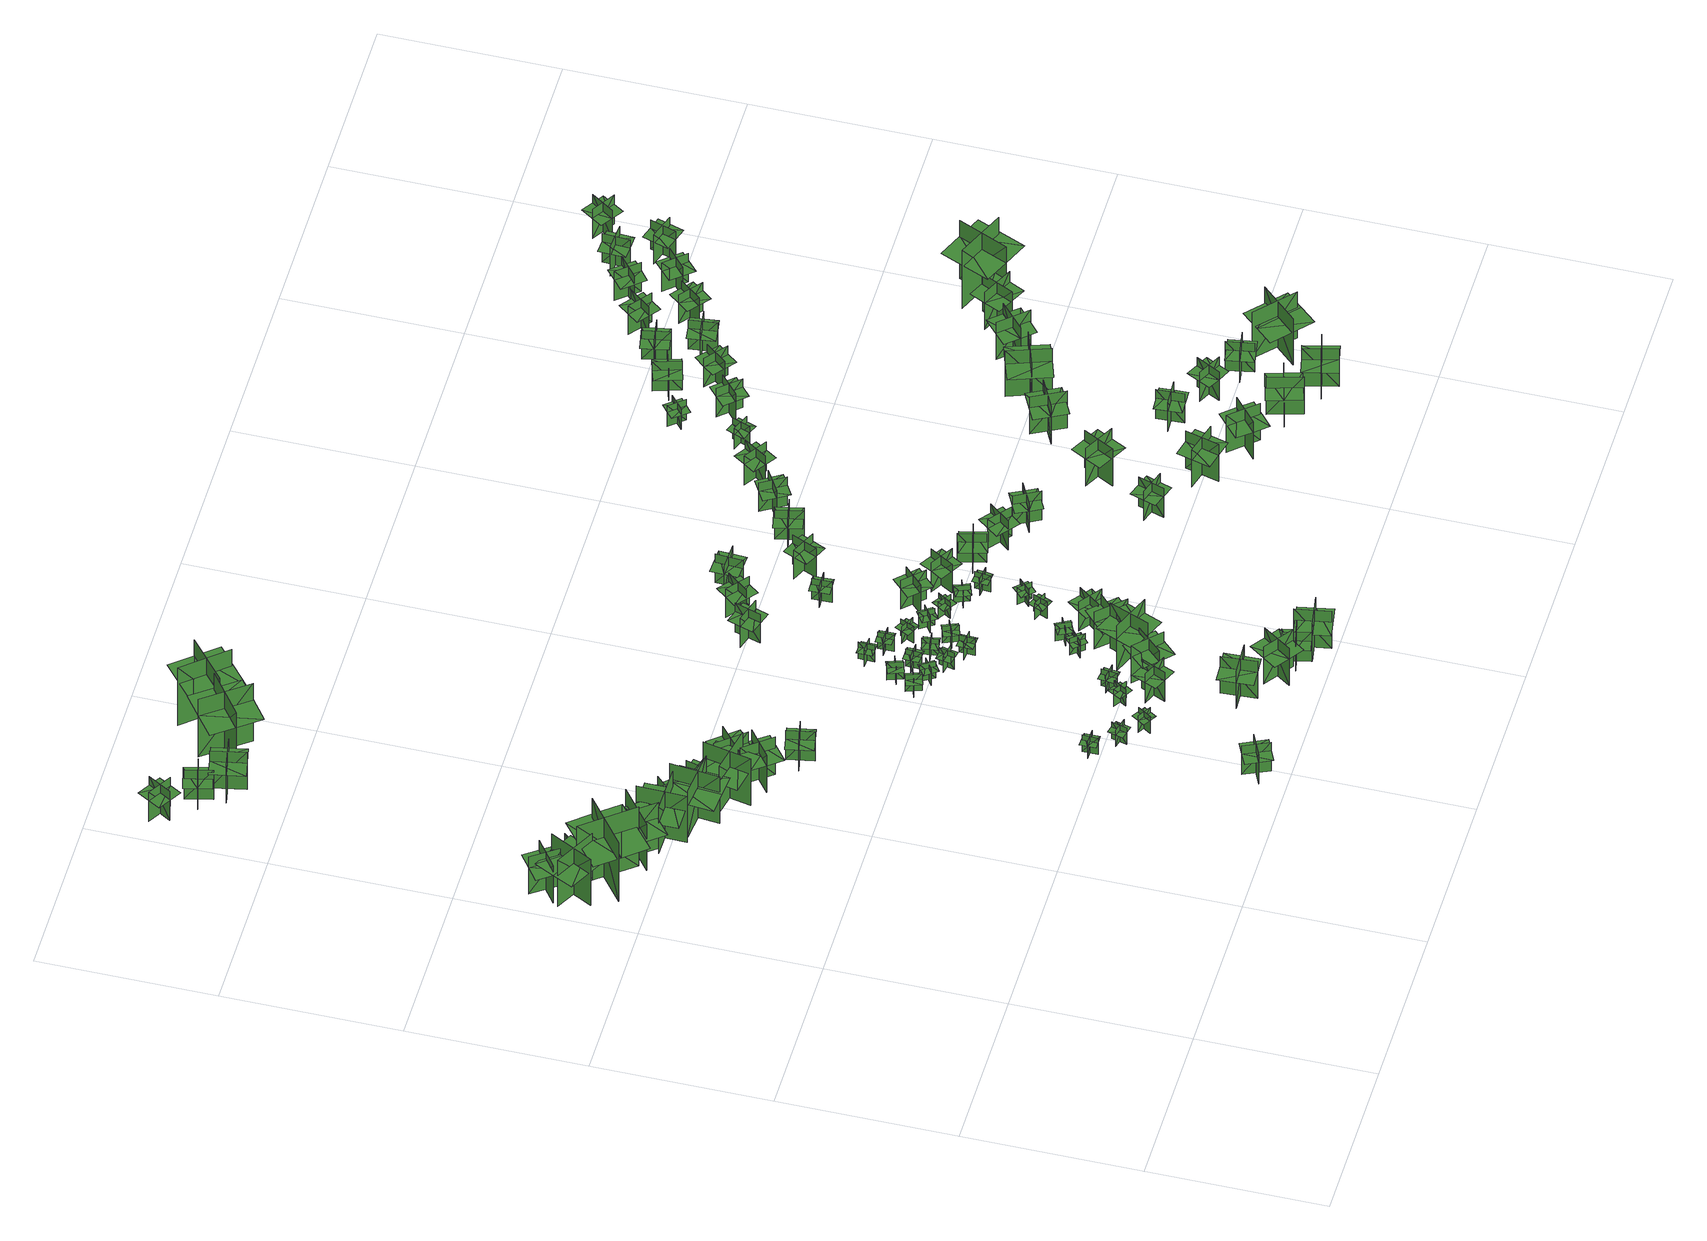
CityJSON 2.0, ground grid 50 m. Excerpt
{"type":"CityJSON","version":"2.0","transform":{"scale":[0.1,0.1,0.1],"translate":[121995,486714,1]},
"CityObjects":{
"tree1":{"type":"SolitaryVegetationObject","geometry":[{"type":"MultiSurface","lod":"1","boundaries":[[[0,1,2]],[[0,2,3]],[[4,5,6]],[[4,6,7]],[[8,9,10]],[[8,10,11]],[[8,11,12]],[[8,12,13]]]}]},
"tree2":{"type":"SolitaryVegetationObject","geometry":[{"type":"MultiSurface","lod":"1","boundaries":[[[14,15,16]],[[14,16,17]],[[18,19,20]],[[18,20,21]],[[22,23,24]],[[22,24,25]],[[22,25,26]],[[22,26,27]]]}]},
"tree3":{"type":"SolitaryVegetationObject","geometry":[{"type":"MultiSurface","lod":"1","boundaries":[[[28,29,30]],[[28,30,31]],[[32,33,34]],[[32,34,35]],[[36,37,38]],[[36,38,39]],[[36,39,40]],[[36,40,41]]]}]},
"tree4":{"type":"SolitaryVegetationObject","geometry":[{"type":"MultiSurface","lod":"1","boundaries":[[[42,43,44]],[[42,44,45]],[[46,47,48]],[[46,48,49]],[[50,51,52]],[[50,52,53]],[[50,53,54]],[[50,54,55]]]}]},
"tree5":{"type":"SolitaryVegetationObject","geometry":[{"type":"MultiSurface","lod":"1","boundaries":[[[56,57,58]],[[56,58,59]],[[60,61,62]],[[60,62,63]],[[64,65,66]],[[64,66,67]],[[64,67,68]],[[64,68,69]]]}]},
"tree6":{"type":"SolitaryVegetationObject","geometry":[{"type":"MultiSurface","lod":"1","boundaries":[[[70,71,72]],[[70,72,73]],[[74,75,76]],[[74,76,77]],[[78,79,80]],[[78,80,81]],[[78,81,82]],[[78,82,83]]]}]},
"tree7":{"type":"SolitaryVegetationObject","geometry":[{"type":"MultiSurface","lod":"1","boundaries":[[[84,85,86]],[[84,86,87]],[[88,89,90]],[[88,90,91]],[[92,93,94]],[[92,94,95]],[[92,95,96]],[[92,96,97]]]}]},
"tree8":{"type":"SolitaryVegetationObject","geometry":[{"type":"MultiSurface","lod":"1","boundaries":[[[98,99,100]],[[98,100,101]],[[102,103,104]],[[102,104,105]],[[106,107,108]],[[106,108,109]],[[106,109,110]],[[106,110,111]]]}]},
"tree9":{"type":"SolitaryVegetationObject","geometry":[{"type":"MultiSurface","lod":"1","boundaries":[[[112,113,114]],[[112,114,115]],[[116,117,118]],[[116,118,119]],[[120,121,122]],[[120,122,123]],[[120,123,124]],[[120,124,125]]]}]},
"tree10":{"type":"SolitaryVegetationObject","geometry":[{"type":"MultiSurface","lod":"1","boundaries":[[[126,127,128]],[[126,128,129]],[[130,131,132]],[[130,132,133]],[[134,135,136]],[[134,136,137]],[[134,137,138]],[[134,138,139]]]}]},
"tree11":{"type":"SolitaryVegetationObject","geometry":[{"type":"MultiSurface","lod":"1","boundaries":[[[140,141,142]],[[140,142,143]],[[144,145,146]],[[144,146,147]],[[148,149,150]],[[148,150,151]],[[148,151,152]],[[148,152,153]]]}]},
"tree12":{"type":"SolitaryVegetationObject","geometry":[{"type":"MultiSurface","lod":"1","boundaries":[[[154,155,156]],[[154,156,157]],[[158,159,160]],[[158,160,161]],[[162,163,164]],[[162,164,165]],[[162,165,166]],[[162,166,167]]]}]},
"tree13":{"type":"SolitaryVegetationObject","geometry":[{"type":"MultiSurface","lod":"1","boundaries":[[[168,169,170]],[[168,170,171]],[[172,173,174]],[[172,174,175]],[[176,177,178]],[[176,178,179]],[[176,179,180]],[[176,180,181]]]}]},
"tree14":{"type":"SolitaryVegetationObject","geometry":[{"type":"MultiSurface","lod":"1","boundaries":[[[182,183,184]],[[182,184,185]],[[186,187,188]],[[186,188,189]],[[190,191,192]],[[190,192,193]],[[190,193,194]],[[190,194,195]]]}]},
"tree15":{"type":"SolitaryVegetationObject","geometry":[{"type":"MultiSurface","lod":"1","boundaries":[[[196,197,198]],[[196,198,199]],[[200,201,202]],[[200,202,203]],[[204,205,206]],[[204,206,207]],[[204,207,208]],[[204,208,209]]]}]},
"tree16":{"type":"SolitaryVegetationObject","geometry":[{"type":"MultiSurface","lod":"1","boundaries":[[[210,211,212]],[[210,212,213]],[[214,215,216]],[[214,216,217]],[[218,219,220]],[[218,220,221]],[[218,221,222]],[[218,222,223]]]}]},
"tree17":{"type":"SolitaryVegetationObject","geometry":[{"type":"MultiSurface","lod":"1","boundaries":[[[224,225,226]],[[224,226,227]],[[228,229,230]],[[228,230,231]],[[232,233,234]],[[232,234,235]],[[232,235,236]],[[232,236,237]]]}]},
"tree18":{"type":"SolitaryVegetationObject","geometry":[{"type":"MultiSurface","lod":"1","boundaries":[[[238,239,240]],[[238,240,241]],[[242,243,244]],[[242,244,245]],[[246,247,248]],[[246,248,249]],[[246,249,250]],[[246,250,251]]]}]},
"tree19":{"type":"SolitaryVegetationObject","geometry":[{"type":"MultiSurface","lod":"1","boundaries":[[[252,253,254]],[[252,254,255]],[[256,257,258]],[[256,258,259]],[[260,261,262]],[[260,262,263]],[[260,263,264]],[[260,264,265]]]}]},
"tree20":{"type":"SolitaryVegetationObject","geometry":[{"type":"MultiSurface","lod":"1","boundaries":[[[266,267,268]],[[266,268,269]],[[270,271,272]],[[270,272,273]],[[274,275,276]],[[274,276,277]],[[274,277,278]],[[274,278,279]]]}]},
"tree21":{"type":"SolitaryVegetationObject","geometry":[{"type":"MultiSurface","lod":"1","boundaries":[[[280,281,282]],[[280,282,283]],[[284,285,286]],[[284,286,287]],[[288,289,290]],[[288,290,291]],[[288,291,292]],[[288,292,293]]]}]},
"tree22":{"type":"SolitaryVegetationObject","geometry":[{"type":"MultiSurface","lod":"1","boundaries":[[[294,295,296]],[[294,296,297]],[[298,299,300]],[[298,300,301]],[[302,303,304]],[[302,304,305]],[[302,305,306]],[[302,306,307]]]}]},
"tree23":{"type":"SolitaryVegetationObject","geometry":[{"type":"MultiSurface","lod":"1","boundaries":[[[308,309,310]],[[308,310,311]],[[312,313,314]],[[312,314,315]],[[316,317,318]],[[316,318,319]],[[316,319,320]],[[316,320,321]]]}]},
"tree24":{"type":"SolitaryVegetationObject","geometry":[{"type":"MultiSurface","lod":"1","boundaries":[[[322,323,324]],[[322,324,325]],[[326,327,328]],[[326,328,329]],[[330,331,332]],[[330,332,333]],[[330,333,334]],[[330,334,335]]]}]},
"tree25":{"type":"SolitaryVegetationObject","geometry":[{"type":"MultiSurface","lod":"1","boundaries":[[[336,337,338]],[[336,338,339]],[[340,341,342]],[[340,342,343]],[[344,345,346]],[[344,346,347]],[[344,347,348]],[[344,348,349]]]}]},
"tree26":{"type":"SolitaryVegetationObject","geometry":[{"type":"MultiSurface","lod":"1","boundaries":[[[350,351,352]],[[350,352,353]],[[354,355,356]],[[354,356,357]],[[358,359,360]],[[358,360,361]],[[358,361,362]],[[358,362,363]]]}]},
"tree27":{"type":"SolitaryVegetationObject","geometry":[{"type":"MultiSurface","lod":"1","boundaries":[[[364,365,366]],[[364,366,367]],[[368,369,370]],[[368,370,371]],[[372,373,374]],[[372,374,375]],[[372,375,376]],[[372,376,377]]]}]},
"tree28":{"type":"SolitaryVegetationObject","geometry":[{"type":"MultiSurface","lod":"1","boundaries":[[[378,379,380]],[[378,380,381]],[[382,383,384]],[[382,384,385]],[[386,387,388]],[[386,388,389]],[[386,389,390]],[[386,390,391]]]}]},
"tree29":{"type":"SolitaryVegetationObject","geometry":[{"type":"MultiSurface","lod":"1","boundaries":[[[392,393,394]],[[392,394,395]],[[396,397,398]],[[396,398,399]],[[400,401,402]],[[400,402,403]],[[400,403,404]],[[400,404,405]]]}]},
"tree30":{"type":"SolitaryVegetationObject","geometry":[{"type":"MultiSurface","lod":"1","boundaries":[[[406,407,408]],[[406,408,409]],[[410,411,412]],[[410,412,413]],[[414,415,416]],[[414,416,417]],[[414,417,418]],[[414,418,419]]]}]},
"tree31":{"type":"SolitaryVegetationObject","geometry":[{"type":"MultiSurface","lod":"1","boundaries":[[[420,421,422]],[[420,422,423]],[[424,425,426]],[[424,426,427]],[[428,429,430]],[[428,430,431]],[[428,431,432]],[[428,432,433]]]}]},
"tree32":{"type":"SolitaryVegetationObject","geometry":[{"type":"MultiSurface","lod":"1","boundaries":[[[434,435,436]],[[434,436,437]],[[438,439,440]],[[438,440,441]],[[442,443,444]],[[442,444,445]],[[442,445,446]],[[442,446,447]]]}]},
"tree33":{"type":"SolitaryVegetationObject","geometry":[{"type":"MultiSurface","lod":"1","boundaries":[[[448,449,450]],[[448,450,451]],[[452,453,454]],[[452,454,455]],[[456,457,458]],[[456,458,459]],[[456,459,460]],[[456,460,461]]]}]},
"tree34":{"type":"SolitaryVegetationObject","geometry":[{"type":"MultiSurface","lod":"1","boundaries":[[[462,463,464]],[[462,464,465]],[[466,467,468]],[[466,468,469]],[[470,471,472]],[[470,472,473]],[[470,473,474]],[[470,474,475]]]}]},
"tree35":{"type":"SolitaryVegetationObject","geometry":[{"type":"MultiSurface","lod":"1","boundaries":[[[476,477,478]],[[476,478,479]],[[480,481,482]],[[480,482,483]],[[484,485,486]],[[484,486,487]],[[484,487,488]],[[484,488,489]]]}]},
"tree36":{"type":"SolitaryVegetationObject","geometry":[{"type":"MultiSurface","lod":"1","boundaries":[[[490,491,492]],[[490,492,493]],[[494,495,496]],[[494,496,497]],[[498,499,500]],[[498,500,501]],[[498,501,502]],[[498,502,503]]]}]},
"tree37":{"type":"SolitaryVegetationObject","geometry":[{"type":"MultiSurface","lod":"1","boundaries":[[[504,505,506]],[[504,506,507]],[[508,509,510]],[[508,510,511]],[[512,513,514]],[[512,514,515]],[[512,515,516]],[[512,516,517]]]}]},
"tree38":{"type":"SolitaryVegetationObject","geometry":[{"type":"MultiSurface","lod":"1","boundaries":[[[518,519,520]],[[518,520,521]],[[522,523,524]],[[522,524,525]],[[526,527,528]],[[526,528,529]],[[526,529,530]],[[526,530,531]]]}]},
"tree39":{"type":"SolitaryVegetationObject","geometry":[{"type":"MultiSurface","lod":"1","boundaries":[[[532,533,534]],[[532,534,535]],[[536,537,538]],[[536,538,539]],[[540,541,542]],[[540,542,543]],[[540,543,544]],[[540,544,545]]]}]},
"tree40":{"type":"SolitaryVegetationObject","geometry":[{"type":"MultiSurface","lod":"1","boundaries":[[[546,547,548]],[[546,548,549]],[[550,551,552]],[[550,552,553]],[[554,555,556]],[[554,556,557]],[[554,557,558]],[[554,558,559]]]}]},
"tree41":{"type":"SolitaryVegetationObject","geometry":[{"type":"MultiSurface","lod":"1","boundaries":[[[560,561,562]],[[560,562,563]],[[564,565,566]],[[564,566,567]],[[568,569,570]],[[568,570,571]],[[568,571,572]],[[568,572,573]]]}]},
"tree42":{"type":"SolitaryVegetationObject","geometry":[{"type":"MultiSurface","lod":"1","boundaries":[[[574,575,576]],[[574,576,577]],[[578,579,580]],[[578,580,581]],[[582,583,584]],[[582,584,585]],[[582,585,586]],[[582,586,587]]]}]},
"tree43":{"type":"SolitaryVegetationObject","geometry":[{"type":"MultiSurface","lod":"1","boundaries":[[[588,589,590]],[[588,590,591]],[[592,593,594]],[[592,594,595]],[[596,597,598]],[[596,598,599]],[[596,599,600]],[[596,600,601]]]}]},
"tree44":{"type":"SolitaryVegetationObject","geometry":[{"type":"MultiSurface","lod":"1","boundaries":[[[602,603,604]],[[602,604,605]],[[606,607,608]],[[606,608,609]],[[610,611,612]],[[610,612,613]],[[610,613,614]],[[610,614,615]]]}]},
"tree45":{"type":"SolitaryVegetationObject","geometry":[{"type":"MultiSurface","lod":"1","boundaries":[[[616,617,618]],[[616,618,619]],[[620,621,622]],[[620,622,623]],[[624,625,626]],[[624,626,627]],[[624,627,628]],[[624,628,629]]]}]},
"tree46":{"type":"SolitaryVegetationObject","geometry":[{"type":"MultiSurface","lod":"1","boundaries":[[[630,631,632]],[[630,632,633]],[[634,635,636]],[[634,636,637]],[[638,639,640]],[[638,640,641]],[[638,641,642]],[[638,642,643]]]}]},
"tree47":{"type":"SolitaryVegetationObject","geometry":[{"type":"MultiSurface","lod":"1","boundaries":[[[644,645,646]],[[644,646,647]],[[648,649,650]],[[648,650,651]],[[652,653,654]],[[652,654,655]],[[652,655,656]],[[652,656,657]]]}]},
"tree48":{"type":"SolitaryVegetationObject","geometry":[{"type":"MultiSurface","lod":"1","boundaries":[[[658,659,660]],[[658,660,661]],[[662,663,664]],[[662,664,665]],[[666,667,668]],[[666,668,669]],[[666,669,670]],[[666,670,671]]]}]},
"tree49":{"type":"SolitaryVegetationObject","geometry":[{"type":"MultiSurface","lod":"1","boundaries":[[[672,673,674]],[[672,674,675]],[[676,677,678]],[[676,678,679]],[[680,681,682]],[[680,682,683]],[[680,683,684]],[[680,684,685]]]}]},
"tree50":{"type":"SolitaryVegetationObject","geometry":[{"type":"MultiSurface","lod":"1","boundaries":[[[686,687,688]],[[686,688,689]],[[690,691,692]],[[690,692,693]],[[694,695,696]],[[694,696,697]],[[694,697,698]],[[694,698,699]]]}]},
"tree51":{"type":"SolitaryVegetationObject","geometry":[{"type":"MultiSurface","lod":"1","boundaries":[[[700,701,702]],[[700,702,703]],[[704,705,706]],[[704,706,707]],[[708,709,710]],[[708,710,711]],[[708,711,712]],[[708,712,713]]]}]},
"tree52":{"type":"SolitaryVegetationObject","geometry":[{"type":"MultiSurface","lod":"1","boundaries":[[[714,715,716]],[[714,716,717]],[[718,719,720]],[[718,720,721]],[[722,723,724]],[[722,724,725]],[[722,725,726]],[[722,726,727]]]}]},
"tree53":{"type":"SolitaryVegetationObject","geometry":[{"type":"MultiSurface","lod":"1","boundaries":[[[728,729,730]],[[728,730,731]],[[732,733,734]],[[732,734,735]],[[736,737,738]],[[736,738,739]],[[736,739,740]],[[736,740,741]]]}]},
"tree54":{"type":"SolitaryVegetationObject","geometry":[{"type":"MultiSurface","lod":"1","boundaries":[[[742,743,744]],[[742,744,745]],[[746,747,748]],[[746,748,749]],[[750,751,752]],[[750,752,753]],[[750,753,754]],[[750,754,755]]]}]},
"tree55":{"type":"SolitaryVegetationObject","geometry":[{"type":"MultiSurface","lod":"1","boundaries":[[[756,757,758]],[[756,758,759]],[[760,761,762]],[[760,762,763]],[[764,765,766]],[[764,766,767]],[[764,767,768]],[[764,768,769]]]}]},
"tree56":{"type":"SolitaryVegetationObject","geometry":[{"type":"MultiSurface","lod":"1","boundaries":[[[770,771,772]],[[770,772,773]],[[774,775,776]],[[774,776,777]],[[778,779,780]],[[778,780,781]],[[778,781,782]],[[778,782,783]]]}]},
"tree57":{"type":"SolitaryVegetationObject","geometry":[{"type":"MultiSurface","lod":"1","boundaries":[[[784,785,786]],[[784,786,787]],[[788,789,790]],[[788,790,791]],[[792,793,794]],[[792,794,795]],[[792,795,796]],[[792,796,797]]]}]},
"tree58":{"type":"SolitaryVegetationObject","geometry":[{"type":"MultiSurface","lod":"1","boundaries":[[[798,799,800]],[[798,800,801]],[[802,803,804]],[[802,804,805]],[[806,807,808]],[[806,808,809]],[[806,809,810]],[[806,810,811]]]}]},
"tree59":{"type":"SolitaryVegetationObject","geometry":[{"type":"MultiSurface","lod":"1","boundaries":[[[812,813,814]],[[812,814,815]],[[816,817,818]],[[816,818,819]],[[820,821,822]],[[820,822,823]],[[820,823,824]],[[820,824,825]]]}]},
"tree60":{"type":"SolitaryVegetationObject","geometry":[{"type":"MultiSurface","lod":"1","boundaries":[[[826,827,828]],[[826,828,829]],[[830,831,832]],[[830,832,833]],[[834,835,836]],[[834,836,837]],[[834,837,838]],[[834,838,839]]]}]},
"tree61":{"type":"SolitaryVegetationObject","geometry":[{"type":"MultiSurface","lod":"1","boundaries":[[[840,841,842]],[[840,842,843]],[[844,845,846]],[[844,846,847]],[[848,849,850]],[[848,850,851]],[[848,851,852]],[[848,852,853]]]}]},
"tree62":{"type":"SolitaryVegetationObject","geometry":[{"type":"MultiSurface","lod":"1","boundaries":[[[854,855,856]],[[854,856,857]],[[858,859,860]],[[858,860,861]],[[862,863,864]],[[862,864,865]],[[862,865,866]],[[862,866,867]]]}]},
"tree63":{"type":"SolitaryVegetationObject","geometry":[{"type":"MultiSurface","lod":"1","boundaries":[[[868,869,870]],[[868,870,871]],[[872,873,874]],[[872,874,875]],[[876,877,878]],[[876,878,879]],[[876,879,880]],[[876,880,881]]]}]},
"tree64":{"type":"SolitaryVegetationObject","geometry":[{"type":"MultiSurface","lod":"1","boundaries":[[[882,883,884]],[[882,884,885]],[[886,887,888]],[[886,888,889]],[[890,891,892]],[[890,892,893]],[[890,893,894]],[[890,894,895]]]}]},
"tree65":{"type":"SolitaryVegetationObject","geometry":[{"type":"MultiSurface","lod":"1","boundaries":[[[896,897,898]],[[896,898,899]],[[900,901,902]],[[900,902,903]],[[904,905,906]],[[904,906,907]],[[904,907,908]],[[904,908,909]]]}]},
"tree66":{"type":"SolitaryVegetationObject","geometry":[{"type":"MultiSurface","lod":"1","boundaries":[[[910,911,912]],[[910,912,913]],[[914,915,916]],[[914,916,917]],[[918,919,920]],[[918,920,921]],[[918,921,922]],[[918,922,923]]]}]},
"tree67":{"type":"SolitaryVegetationObject","geometry":[{"type":"MultiSurface","lod":"1","boundaries":[[[924,925,926]],[[924,926,927]],[[928,929,930]],[[928,930,931]],[[932,933,934]],[[932,934,935]],[[932,935,936]],[[932,936,937]]]}]},
"tree68":{"type":"SolitaryVegetationObject","geometry":[{"type":"MultiSurface","lod":"1","boundaries":[[[938,939,940]],[[938,940,941]],[[942,943,944]],[[942,944,945]],[[946,947,948]],[[946,948,949]],[[946,949,950]],[[946,950,951]]]}]},
"tree69":{"type":"SolitaryVegetationObject","geometry":[{"type":"MultiSurface","lod":"1","boundaries":[[[952,953,954]],[[952,954,955]],[[956,957,958]],[[956,958,959]],[[960,961,962]],[[960,962,963]],[[960,963,964]],[[960,964,965]]]}]},
"tree70":{"type":"SolitaryVegetationObject","geometry":[{"type":"MultiSurface","lod":"1","boundaries":[[[966,967,968]],[[966,968,969]],[[970,971,972]],[[970,972,973]],[[974,975,976]],[[974,976,977]],[[974,977,978]],[[974,978,979]]]}]},
"tree71":{"type":"SolitaryVegetationObject","geometry":[{"type":"MultiSurface","lod":"1","boundaries":[[[980,981,982]],[[980,982,983]],[[984,985,986]],[[984,986,987]],[[988,989,990]],[[988,990,991]],[[988,991,992]],[[988,992,993]]]}]},
"tree72":{"type":"SolitaryVegetationObject","geometry":[{"type":"MultiSurface","lod":"1","boundaries":[[[994,995,996]],[[994,996,997]],[[998,999,1000]],[[998,1000,1001]],[[1002,1003,1004]],[[1002,1004,1005]],[[1002,1005,1006]],[[1002,1006,1007]]]}]},
"tree73":{"type":"SolitaryVegetationObject","geometry":[{"type":"MultiSurface","lod":"1","boundaries":[[[1008,1009,1010]],[[1008,1010,1011]],[[1012,1013,1014]],[[1012,1014,1015]],[[1016,1017,1018]],[[1016,1018,1019]],[[1016,1019,1020]],[[1016,1020,1021]]]}]},
"tree74":{"type":"SolitaryVegetationObject","geometry":[{"type":"MultiSurface","lod":"1","boundaries":[[[1022,1023,1024]],[[1022,1024,1025]],[[1026,1027,1028]],[[1026,1028,1029]],[[1030,1031,1032]],[[1030,1032,1033]],[[1030,1033,1034]],[[1030,1034,1035]]]}]},
"tree75":{"type":"SolitaryVegetationObject","geometry":[{"type":"MultiSurface","lod":"1","boundaries":[[[1036,1037,1038]],[[1036,1038,1039]],[[1040,1041,1042]],[[1040,1042,1043]],[[1044,1045,1046]],[[1044,1046,1047]],[[1044,1047,1048]],[[1044,1048,1049]]]}]},
"tree76":{"type":"SolitaryVegetationObject","geometry":[{"type":"MultiSurface","lod":"1","boundaries":[[[1050,1051,1052]],[[1050,1052,1053]],[[1054,1055,1056]],[[1054,1056,1057]],[[1058,1059,1060]],[[1058,1060,1061]],[[1058,1061,1062]],[[1058,1062,1063]]]}]},
"tree77":{"type":"SolitaryVegetationObject","geometry":[{"type":"MultiSurface","lod":"1","boundaries":[[[1064,1065,1066]],[[1064,1066,1067]],[[1068,1069,1070]],[[1068,1070,1071]],[[1072,1073,1074]],[[1072,1074,1075]],[[1072,1075,1076]],[[1072,1076,1077]]]}]},
"tree78":{"type":"SolitaryVegetationObject","geometry":[{"type":"MultiSurface","lod":"1","boundaries":[[[1078,1079,1080]],[[1078,1080,1081]],[[1082,1083,1084]],[[1082,1084,1085]],[[1086,1087,1088]],[[1086,1088,1089]],[[1086,1089,1090]],[[1086,1090,1091]]]}]},
"tree79":{"type":"SolitaryVegetationObject","geometry":[{"type":"MultiSurface","lod":"1","boundaries":[[[1092,1093,1094]],[[1092,1094,1095]],[[1096,1097,1098]],[[1096,1098,1099]],[[1100,1101,1102]],[[1100,1102,1103]],[[1100,1103,1104]],[[1100,1104,1105]]]}]},
"tree80":{"type":"SolitaryVegetationObject","geometry":[{"type":"MultiSurface","lod":"1","boundaries":[[[1106,1107,1108]],[[1106,1108,1109]],[[1110,1111,1112]],[[1110,1112,1113]],[[1114,1115,1116]],[[1114,1116,1117]],[[1114,1117,1118]],[[1114,1118,1119]]]}]},
"tree81":{"type":"SolitaryVegetationObject","geometry":[{"type":"MultiSurface","lod":"1","boundaries":[[[1120,1121,1122]],[[1120,1122,1123]],[[1124,1125,1126]],[[1124,1126,1127]],[[1128,1129,1130]],[[1128,1130,1131]],[[1128,1131,1132]],[[1128,1132,1133]]]}]},
"tree82":{"type":"SolitaryVegetationObject","geometry":[{"type":"MultiSurface","lod":"1","boundaries":[[[1134,1135,1136]],[[1134,1136,1137]],[[1138,1139,1140]],[[1138,1140,1141]],[[1142,1143,1144]],[[1142,1144,1145]],[[1142,1145,1146]],[[1142,1146,1147]]]}]},
"tree83":{"type":"SolitaryVegetationObject","geometry":[{"type":"MultiSurface","lod":"1","boundaries":[[[1148,1149,1150]],[[1148,1150,1151]],[[1152,1153,1154]],[[1152,1154,1155]],[[1156,1157,1158]],[[1156,1158,1159]],[[1156,1159,1160]],[[1156,1160,1161]]]}]},
"tree84":{"type":"SolitaryVegetationObject","geometry":[{"type":"MultiSurface","lod":"1","boundaries":[[[1162,1163,1164]],[[1162,1164,1165]],[[1166,1167,1168]],[[1166,1168,1169]],[[1170,1171,1172]],[[1170,1172,1173]],[[1170,1173,1174]],[[1170,1174,1175]]]}]},
"tree85":{"type":"SolitaryVegetationObject","geometry":[{"type":"MultiSurface","lod":"1","boundaries":[[[1176,1177,1178]],[[1176,1178,1179]],[[1180,1181,1182]],[[1180,1182,1183]],[[1184,1185,1186]],[[1184,1186,1187]],[[1184,1187,1188]],[[1184,1188,1189]]]}]},
"tree86":{"type":"SolitaryVegetationObject","geometry":[{"type":"MultiSurface","lod":"1","boundaries":[[[1190,1191,1192]],[[1190,1192,1193]],[[1194,1195,1196]],[[1194,1196,1197]],[[1198,1199,1200]],[[1198,1200,1201]],[[1198,1201,1202]],[[1198,1202,1203]]]}]},
"tree87":{"type":"SolitaryVegetationObject","geometry":[{"type":"MultiSurface","lod":"1","boundaries":[[[1204,1205,1206]],[[1204,1206,1207]],[[1208,1209,1210]],[[1208,1210,1211]],[[1212,1213,1214]],[[1212,1214,1215]],[[1212,1215,1216]],[[1212,1216,1217]]]}]},
"tree88":{"type":"SolitaryVegetationObject","geometry":[{"type":"MultiSurface","lod":"1","boundaries":[[[1218,1219,1220]],[[1218,1220,1221]],[[1222,1223,1224]],[[1222,1224,1225]],[[1226,1227,1228]],[[1226,1228,1229]],[[1226,1229,1230]],[[1226,1230,1231]]]}]},
"tree89":{"type":"SolitaryVegetationObject","geometry":[{"type":"MultiSurface","lod":"1","boundaries":[[[1232,1233,1234]],[[1232,1234,1235]],[[1236,1237,1238]],[[1236,1238,1239]],[[1240,1241,1242]],[[1240,1242,1243]],[[1240,1243,1244]],[[1240,1244,1245]]]}]},
"tree90":{"type":"SolitaryVegetationObject","geometry":[{"type":"MultiSurface","lod":"1","boundaries":[[[1246,1247,1248]],[[1246,1248,1249]],[[1250,1251,1252]],[[1250,1252,1253]],[[1254,1255,1256]],[[1254,1256,1257]],[[1254,1257,1258]],[[1254,1258,1259]]]}]},
"tree91":{"type":"SolitaryVegetationObject","geometry":[{"type":"MultiSurface","lod":"1","boundaries":[[[1260,1261,1262]],[[1260,1262,1263]],[[1264,1265,1266]],[[1264,1266,1267]],[[1268,1269,1270]],[[1268,1270,1271]],[[1268,1271,1272]],[[1268,1272,1273]]]}]},
"tree92":{"type":"SolitaryVegetationObject","geometry":[{"type":"MultiSurface","lod":"1","boundaries":[[[1274,1275,1276]],[[1274,1276,1277]],[[1278,1279,1280]],[[1278,1280,1281]],[[1282,1283,1284]],[[1282,1284,1285]],[[1282,1285,1286]],[[1282,1286,1287]]]}]},
"tree93":{"type":"SolitaryVegetationObject","geometry":[{"type":"MultiSurface","lod":"1","boundaries":[[[1288,1289,1290]],[[1288,1290,1291]],[[1292,1293,1294]],[[1292,1294,1295]],[[1296,1297,1298]],[[1296,1298,1299]],[[1296,1299,1300]],[[1296,1300,1301]]]}]},
"tree94":{"type":"SolitaryVegetationObject","geometry":[{"type":"MultiSurface","lod":"1","boundaries":[[[1302,1303,1304]],[[1302,1304,1305]],[[1306,1307,1308]],[[1306,1308,1309]],[[1310,1311,1312]],[[1310,1312,1313]],[[1310,1313,1314]],[[1310,1314,1315]]]}]},
"tree95":{"type":"SolitaryVegetationObject","geometry":[{"type":"MultiSurface","lod":"1","boundaries":[[[1316,1317,1318]],[[1316,1318,1319]],[[1320,1321,1322]],[[1320,1322,1323]],[[1324,1325,1326]],[[1324,1326,1327]],[[1324,1327,1328]],[[1324,1328,1329]]]}]}
},
"vertices":[
[160,1663,9],[38,1727,9],[38,1727,181],[160,1663,181],[128,1768,9],[63,1645,9],[63,1645,181],[128,1768,181],[157,1675,126],[186,1732,126],[62,1795,126],[34,1738,126],[5,1681,126],[128,1618,126],
[126,1801,11],[46,1742,11],[46,1742,149],[126,1801,149],[61,1812,11],[119,1731,11],[119,1731,149],[61,1812,149],[61,1812,110],[20,1782,110],[79,1702,110],[119,1731,110],[159,1760,110],[101,1841,110],
[98,1578,7],[236,1687,7],[236,1687,227],[98,1578,227],[237,1561,7],[128,1700,7],[128,1700,227],[237,1561,227],[114,1575,156],[166,1512,156],[302,1623,156],[251,1686,156],[199,1749,156],[63,1638,156],
[142,1741,11],[202,1693,11],[202,1693,119],[142,1741,119],[147,1690,11],[196,1750,11],[196,1750,119],[147,1690,119],[147,1690,88],[177,1665,88],[226,1726,88],[196,1750,88],[165,1774,88],[117,1714,88],
[335,1622,9],[225,1537,9],[225,1537,181],[335,1622,181],[226,1636,9],[310,1526,9],[310,1526,181],[226,1636,181],[322,1624,126],[282,1674,126],[174,1588,126],[214,1538,126],[254,1488,126],[362,1574,126],
[273,1627,12],[242,1698,12],[242,1698,120],[273,1627,120],[292,1675,12],[221,1644,12],[221,1644,120],[292,1675,120],[292,1675,89],[276,1711,89],[206,1679,89],[221,1644,89],[237,1608,89],[308,1640,89],
[430,1520,9],[292,1522,9],[292,1522,181],[430,1520,181],[353,1599,9],[351,1461,9],[351,1461,181],[353,1599,181],[421,1530,126],[421,1594,126],[283,1594,126],[283,1530,126],[283,1466,126],[422,1466,126],
[452,1534,11],[438,1396,11],[438,1396,184],[452,1534,184],[367,1464,11],[504,1450,11],[504,1450,184],[367,1464,184],[441,1526,128],[377,1531,128],[366,1393,128],[430,1388,128],[494,1383,128],[505,1521,128],
[458,1516,14],[403,1571,14],[403,1571,122],[458,1516,122],[458,1568,14],[403,1513,14],[403,1513,122],[458,1568,122],[458,1568,91],[431,1595,91],[376,1541,91],[403,1513,91],[430,1486,91],[486,1540,91],
[84,2787,7],[124,2854,7],[124,2854,115],[84,2787,115],[134,2799,7],[67,2839,7],[67,2839,115],[134,2799,115],[134,2799,85],[154,2833,85],[87,2873,85],[67,2839,85],[47,2806,85],[114,2766,85],
[611,1379,10],[476,1407,10],[476,1407,183],[611,1379,183],[551,1471,10],[523,1335,10],[523,1335,183],[551,1471,183],[605,1390,127],[617,1453,127],[481,1479,127],[469,1416,127],[457,1353,127],[593,1327,127],
[560,1467,14],[485,1487,14],[485,1487,121],[560,1467,121],[534,1512,14],[514,1437,14],[514,1437,121],[534,1512,121],[534,1512,91],[497,1522,91],[477,1447,91],[514,1437,91],[551,1427,91],[571,1502,91],
[168,2771,8],[187,2696,8],[187,2696,116],[168,2771,116],[141,2727,8],[216,2746,8],[216,2746,116],[141,2727,116],[141,2727,85],[150,2689,85],[226,2708,85],[216,2746,85],[207,2783,85],[132,2765,85],
[1011,106,8],[941,74,8],[941,74,115],[1011,106,115],[963,125,8],[995,54,8],[995,54,115],[963,125,115],[963,125,85],[928,108,85],[960,38,85],[995,54,85],[1031,70,85],[998,141,85],
[647,1301,12],[586,1380,12],[586,1380,151],[647,1301,151],[656,1367,12],[577,1306,12],[577,1306,151],[656,1367,151],[656,1367,112],[626,1406,112],[547,1345,112],[577,1306,112],[608,1266,112],[686,1327,112],
[279,2680,9],[181,2661,9],[181,2661,147],[279,2680,147],[224,2717,9],[243,2620,9],[243,2620,147],[224,2717,147],[224,2717,109],[175,2708,109],[194,2610,109],[243,2620,109],[292,2630,109],[273,2727,109],
[649,1444,13],[573,1379,13],[573,1379,151],[649,1444,151],[583,1450,13],[647,1374,13],[647,1374,151],[583,1450,151],[583,1450,113],[545,1417,113],[609,1341,113],[647,1374,113],[685,1406,113],[621,1482,113],
[748,1260,14],[672,1245,14],[672,1245,121],[748,1260,121],[705,1289,14],[720,1213,14],[720,1213,121],[705,1289,121],[705,1289,91],[667,1281,91],[682,1205,91],[720,1213,91],[758,1220,91],[743,1296,91],
[932,548,14],[931,504,14],[931,504,75],[932,548,75],[911,528,14],[955,527,14],[955,527,75],[911,528,75],[911,528,58],[911,505,58],[955,505,58],[955,527,58],[955,549,58],[911,550,58],
[973,468,12],[1016,457,12],[1016,457,73],[973,468,73],[988,443,12],[999,486,12],[999,486,73],[988,443,73],[988,443,56],[1009,437,56],[1020,480,56],[999,486,56],[977,491,56],[966,448,56],
[1068,432,11],[1044,394,11],[1044,394,73],[1068,432,73],[1039,425,11],[1076,402,11],[1076,402,73],[1039,425,73],[1039,425,56],[1027,407,56],[1065,383,56],[1076,402,56],[1088,421,56],[1050,444,56],
[424,2758,12],[300,2665,12],[300,2665,227],[424,2758,227],[322,2773,12],[415,2649,12],[415,2649,227],[322,2773,227],[322,2773,167],[260,2726,167],[353,2603,167],[415,2649,167],[477,2696,167],[384,2820,167],
[1121,480,14],[1144,518,14],[1144,518,76],[1121,480,76],[1150,487,14],[1112,510,14],[1112,510,76],[1150,487,76],[1150,487,58],[1161,506,58],[1123,529,58],[1112,510,58],[1101,490,58],[1139,468,58],
[1193,201,7],[1292,206,7],[1292,206,145],[1193,201,145],[1242,156,7],[1236,256,7],[1236,256,145],[1242,156,145],[1242,156,106],[1291,159,106],[1286,259,106],[1236,256,106],[1187,253,106],[1192,154,106],
[523,2737,9],[423,2856,9],[423,2856,224],[523,2737,224],[532,2840,9],[414,2740,9],[414,2740,224],[532,2840,224],[532,2840,164],[482,2899,164],[364,2799,164],[414,2740,164],[464,2681,164],[582,2781,164],
[1150,436,9],[1221,405,9],[1221,405,117],[1150,436,117],[1168,388,9],[1200,458,9],[1200,458,117],[1168,388,117],[1168,388,87],[1204,372,87],[1235,443,87],[1200,458,87],[1164,474,87],[1133,403,87],
[1042,1035,24],[1000,1021,24],[1000,1021,85],[1042,1035,85],[1015,1048,24],[1030,1006,24],[1030,1006,85],[1015,1048,85],[1015,1048,68],[994,1041,68],[1009,999,68],[1030,1006,68],[1051,1013,68],[1036,1055,68],
[1176,561,15],[1171,517,15],[1171,517,77],[1176,561,77],[1153,543,15],[1197,537,15],[1197,537,77],[1153,543,77],[1153,543,59],[1150,521,59],[1194,515,59],[1197,537,59],[1200,559,59],[1156,565,59],
[1086,984,22],[1062,1021,22],[1062,1021,83],[1086,984,83],[1092,1013,22],[1056,988,22],[1056,988,83],[1092,1013,83],[1092,1013,66],[1080,1031,66],[1043,1006,66],[1056,988,66],[1068,970,66],[1105,994,66],
[1034,1077,23],[1075,1092,23],[1075,1092,85],[1034,1077,85],[1060,1064,23],[1045,1106,23],[1045,1106,85],[1060,1064,85],[1060,1064,68],[1081,1072,68],[1066,1114,68],[1045,1106,68],[1024,1098,68],[1040,1057,68],
[1280,420,11],[1208,489,11],[1208,489,149],[1280,420,149],[1278,486,11],[1210,414,11],[1210,414,149],[1278,486,149],[1278,486,110],[1242,521,110],[1174,448,110],[1210,414,110],[1246,380,110],[1315,452,110],
[1301,155,4],[1382,97,4],[1382,97,142],[1301,155,142],[1312,90,4],[1369,171,4],[1369,171,142],[1312,90,142],[1312,90,104],[1352,61,104],[1410,142,104],[1369,171,104],[1329,200,104],[1271,118,104],
[1129,946,21],[1138,989,21],[1138,989,82],[1129,946,82],[1154,962,21],[1110,971,21],[1110,971,82],[1154,962,82],[1154,962,65],[1158,984,65],[1114,992,65],[1110,971,65],[1106,949,65],[1150,941,65],
[1109,1072,21],[1107,1028,21],[1107,1028,83],[1109,1072,83],[1087,1052,21],[1132,1050,21],[1132,1050,83],[1087,1052,83],[1087,1052,66],[1087,1030,66],[1131,1028,66],[1132,1050,66],[1132,1073,66],[1088,1074,66],
[1395,130,4],[1412,55,4],[1412,55,112],[1395,130,112],[1367,87,4],[1442,104,4],[1442,104,112],[1367,87,112],[1367,87,81],[1376,49,81],[1451,66,81],[1442,104,81],[1434,142,81],[1358,125,81],
[1242,537,10],[1354,491,10],[1354,491,179],[1242,537,179],[1273,462,10],[1319,575,10],[1319,575,179],[1273,462,179],[1273,462,132],[1329,439,132],[1375,552,132],[1319,575,132],[1263,598,132],[1216,486,132],
[1102,1154,21],[1103,1198,21],[1103,1198,82],[1102,1154,82],[1123,1174,21],[1079,1175,21],[1079,1175,82],[1123,1174,82],[1123,1174,65],[1124,1196,65],[1080,1197,65],[1079,1175,65],[1079,1153,65],[1123,1152,65],
[1256,668,21],[1285,634,21],[1285,634,83],[1256,668,83],[1254,638,21],[1287,667,21],[1287,667,83],[1254,638,83],[1254,638,66],[1268,622,66],[1302,650,66],[1287,667,66],[1273,684,66],[1239,655,66],
[1167,998,21],[1161,1042,21],[1161,1042,82],[1167,998,82],[1185,1021,21],[1141,1015,21],[1141,1015,82],[1185,1021,82],[1185,1021,65],[1182,1043,65],[1138,1037,65],[1141,1015,65],[1144,993,65],[1188,999,65],
[1213,928,21],[1169,931,21],[1169,931,83],[1213,928,83],[1194,950,21],[1191,906,21],[1191,906,83],[1194,950,83],[1194,950,65],[1171,952,65],[1169,907,65],[1191,906,65],[1213,905,65],[1216,949,65],
[1473,17,3],[1455,115,3],[1455,115,141],[1473,17,141],[1511,71,3],[1413,54,3],[1413,54,141],[1511,71,141],[1511,71,102],[1502,120,102],[1404,103,102],[1413,54,102],[1422,5,102],[1520,22,102],
[1152,1159,20],[1152,1114,20],[1152,1114,82],[1152,1159,82],[1131,1138,20],[1175,1138,20],[1175,1138,82],[1131,1138,82],[1131,1138,65],[1131,1116,65],[1175,1116,65],[1175,1138,65],[1175,1160,65],[1131,1160,65],
[1369,612,11],[1297,543,11],[1297,543,150],[1369,612,150],[1303,614,11],[1371,542,11],[1371,542,150],[1303,614,150],[1303,614,111],[1267,580,111],[1335,508,111],[1371,542,111],[1407,576,111],[1339,648,111],
[1317,678,20],[1297,718,20],[1297,718,82],[1317,678,82],[1327,707,20],[1287,686,20],[1287,686,82],[1327,707,82],[1327,707,65],[1316,726,65],[1277,706,65],[1287,686,65],[1297,667,65],[1337,687,65],
[1241,989,21],[1200,972,21],[1200,972,83],[1241,989,83],[1214,1001,21],[1230,959,21],[1230,959,83],[1214,1001,83],[1214,1001,66],[1193,992,66],[1209,951,66],[1230,959,66],[1251,968,66],[1234,1009,66],
[1214,1113,20],[1195,1073,20],[1195,1073,82],[1214,1113,82],[1186,1103,20],[1226,1084,20],[1226,1084,82],[1186,1103,82],[1186,1103,65],[1176,1083,65],[1216,1064,65],[1226,1084,65],[1235,1104,65],[1196,1123,65],
[1097,1461,15],[1120,1535,15],[1120,1535,123],[1097,1461,123],[1143,1485,15],[1069,1508,15],[1069,1508,123],[1143,1485,123],[1143,1485,93],[1154,1522,93],[1081,1545,93],[1069,1508,93],[1057,1471,93],[1131,1448,93],
[1272,1036,22],[1247,1073,22],[1247,1073,83],[1272,1036,83],[1278,1065,22],[1241,1040,22],[1241,1040,83],[1278,1065,83],[1278,1065,66],[1266,1083,66],[1229,1059,66],[1241,1040,66],[1254,1022,66],[1290,1047,66],
[1355,670,13],[1416,623,13],[1416,623,121],[1355,670,121],[1361,618,13],[1408,680,13],[1408,680,121],[1361,618,121],[1361,618,91],[1392,595,91],[1439,657,91],[1408,680,91],[1377,704,91],[1330,642,91],
[1399,773,21],[1358,789,21],[1358,789,82],[1399,773,82],[1388,800,21],[1371,759,21],[1371,759,82],[1388,800,82],[1388,800,65],[1368,808,65],[1351,767,65],[1371,759,65],[1392,751,65],[1409,792,65],
[1303,1003,23],[1328,1040,23],[1328,1040,84],[1303,1003,84],[1332,1009,23],[1295,1033,23],[1295,1033,84],[1332,1009,84],[1332,1009,67],[1344,1027,67],[1307,1052,67],[1295,1033,67],[1283,1015,67],[1320,990,67],
[1172,1519,16],[1220,1579,16],[1220,1579,124],[1172,1519,124],[1223,1524,16],[1163,1572,16],[1163,1572,124],[1223,1524,124],[1223,1524,94],[1247,1554,94],[1187,1603,94],[1163,1572,94],[1139,1542,94],[1199,1494,94],
[1401,817,21],[1433,848,21],[1433,848,83],[1401,817,83],[1431,817,21],[1400,848,21],[1400,848,83],[1431,817,83],[1431,817,65],[1447,832,65],[1416,864,65],[1400,848,65],[1384,833,65],[1415,801,65],
[1380,969,21],[1364,1010,21],[1364,1010,82],[1380,969,82],[1392,995,21],[1351,980,21],[1351,980,82],[1392,995,82],[1392,995,65],[1384,1016,65],[1343,1000,65],[1351,980,65],[1359,959,65],[1400,975,65],
[1359,1137,18],[1304,1083,18],[1304,1083,126],[1359,1137,126],[1308,1138,18],[1362,1083,18],[1362,1083,126],[1308,1138,126],[1308,1138,96],[1280,1111,96],[1335,1056,96],[1362,1083,96],[1390,1110,96],[1335,1165,96],
[1287,1373,15],[1289,1318,15],[1289,1318,92],[1287,1373,92],[1262,1346,15],[1317,1348,15],[1317,1348,92],[1262,1346,92],[1262,1346,71],[1263,1318,71],[1318,1320,71],[1317,1348,71],[1316,1376,71],[1261,1374,71],
[1431,970,20],[1427,926,20],[1427,926,81],[1431,970,81],[1408,951,20],[1452,947,20],[1452,947,81],[1408,951,81],[1408,951,64],[1406,929,64],[1450,925,64],[1452,947,64],[1454,969,64],[1410,973,64],
[1439,1090,19],[1399,1023,19],[1399,1023,126],[1439,1090,126],[1389,1077,19],[1455,1038,19],[1455,1038,126],[1389,1077,126],[1389,1077,96],[1369,1044,96],[1436,1005,96],[1455,1038,96],[1475,1071,96],[1408,1111,96],
[1280,1632,16],[1276,1555,16],[1276,1555,123],[1280,1632,123],[1241,1597,16],[1319,1594,16],[1319,1594,123],[1241,1597,123],[1241,1597,93],[1240,1559,93],[1317,1555,93],[1319,1594,93],[1320,1633,93],[1243,1636,93],
[1417,1404,15],[1346,1437,15],[1346,1437,122],[1417,1404,122],[1399,1453,15],[1367,1382,15],[1367,1382,122],[1399,1453,122],[1399,1453,92],[1364,1469,92],[1332,1399,92],[1367,1382,92],[1402,1366,92],[1434,1437,92],
[1531,964,18],[1512,1039,18],[1512,1039,125],[1531,964,125],[1557,1008,18],[1482,989,18],[1482,989,125],[1557,1008,125],[1557,1008,95],[1548,1045,95],[1473,1026,95],[1482,989,95],[1492,951,95],[1567,970,95],
[1591,922,16],[1639,982,16],[1639,982,124],[1591,922,124],[1642,927,16],[1582,975,16],[1582,975,124],[1642,927,124],[1642,927,93],[1666,957,93],[1606,1006,93],[1582,975,93],[1558,945,93],[1618,897,93],
[1477,1523,13],[1493,1447,13],[1493,1447,121],[1477,1523,121],[1448,1480,13],[1524,1496,13],[1524,1496,121],[1448,1480,121],[1448,1480,91],[1456,1442,91],[1532,1458,91],[1524,1496,91],[1516,1534,91],[1440,1518,91],
[1681,934,18],[1717,865,18],[1717,865,126],[1681,934,126],[1665,886,18],[1734,921,18],[1734,921,126],[1665,886,126],[1665,886,96],[1683,851,96],[1752,886,96],[1734,921,96],[1717,955,96],[1648,920,96],
[1786,608,16],[1860,583,16],[1860,583,124],[1786,608,124],[1809,561,16],[1834,635,16],[1834,635,124],[1809,561,124],[1809,561,94],[1846,549,94],[1870,623,94],[1834,635,94],[1797,647,94],[1772,574,94],
[1610,1576,15],[1544,1535,15],[1544,1535,122],[1610,1576,122],[1560,1588,15],[1601,1522,15],[1601,1522,122],[1560,1588,122],[1560,1588,92],[1527,1568,92],[1568,1502,92],[1601,1522,92],[1634,1542,92],[1593,1608,92],
[2032,493,16],[1936,519,16],[1936,519,154],[2032,493,154],[1999,551,16],[1973,455,16],[1973,455,154],[1999,551,154],[1999,551,115],[1951,563,115],[1925,467,115],[1973,455,115],[2022,442,115],[2047,538,115],
[1935,807,14],[1888,719,14],[1888,719,153],[1935,807,153],[1871,788,14],[1959,741,14],[1959,741,153],[1871,788,153],[1871,788,114],[1848,744,114],[1936,697,114],[1959,741,114],[1983,785,114],[1895,832,114],
[1661,1598,12],[1704,1663,12],[1704,1663,120],[1661,1598,120],[1712,1608,12],[1647,1651,12],[1647,1651,120],[1712,1608,120],[1712,1608,90],[1733,1641,90],[1669,1683,90],[1647,1651,90],[1626,1619,90],[1691,1576,90],
[2148,389,15],[2082,464,15],[2082,464,153],[2148,389,153],[2153,455,15],[2077,390,15],[2077,390,153],[2153,455,153],[2153,455,114],[2120,493,114],[2045,428,114],[2077,390,114],[2110,352,114],[2185,417,114],
[1816,1689,14],[1765,1709,14],[1765,1709,91],[1816,1689,91],[1801,1722,14],[1782,1671,14],[1782,1671,91],[1801,1722,91],[1801,1722,69],[1776,1732,69],[1756,1681,69],[1782,1671,69],[1807,1661,69],[1827,1713,69],
[2015,977,15],[2061,888,15],[2061,888,154],[2015,977,154],[1995,913,15],[2083,959,15],[2083,959,154],[1995,913,154],[1995,913,115],[2018,869,115],[2106,915,115],[2083,959,115],[2061,1003,115],[1972,958,115],
[2159,597,14],[2155,674,14],[2155,674,122],[2159,597,122],[2194,635,14],[2117,631,14],[2117,631,122],[2194,635,122],[2194,635,92],[2192,674,92],[2114,669,92],[2117,631,92],[2119,592,92],[2196,596,92],
[2242,399,15],[2270,303,15],[2270,303,153],[2242,399,153],[2210,341,15],[2306,368,15],[2306,368,153],[2210,341,153],[2210,341,115],[2224,293,115],[2319,320,115],[2306,368,115],[2292,416,115],[2196,389,115],
[1800,1861,13],[1842,1896,13],[1842,1896,90],[1800,1861,90],[1837,1857,13],[1801,1899,13],[1801,1899,90],[1837,1857,90],[1837,1857,68],[1858,1875,68],[1822,1917,68],[1801,1899,68],[1780,1882,68],[1815,1839,68],
[1919,1781,13],[1861,1730,13],[1861,1730,120],[1919,1781,120],[1867,1784,13],[1919,1727,13],[1919,1727,120],[1867,1784,120],[1867,1784,90],[1838,1759,90],[1890,1701,90],[1919,1727,90],[1948,1752,90],[1896,1810,90],
[2240,578,19],[2309,543,19],[2309,543,127],[2240,578,127],[2256,529,19],[2291,598,19],[2291,598,127],[2256,529,127],[2256,529,97],[2291,512,97],[2326,581,97],[2291,598,97],[2256,616,97],[2222,547,97],
[2102,995,13],[2217,1035,13],[2217,1035,182],[2102,995,182],[2175,959,13],[2134,1074,13],[2134,1074,182],[2175,959,182],[2175,959,135],[2232,979,135],[2192,1094,135],[2134,1074,135],[2077,1054,135],[2117,939,135],
[2337,275,12],[2434,299,12],[2434,299,151],[2337,275,151],[2394,241,12],[2370,337,12],[2370,337,151],[2394,241,151],[2394,241,112],[2442,252,112],[2418,349,112],[2370,337,112],[2322,326,112],[2345,229,112],
[1894,1920,13],[1968,1943,13],[1968,1943,121],[1894,1920,121],[1940,1896,13],[1917,1970,13],[1917,1970,121],[1940,1896,121],[1940,1896,90],[1977,1907,90],[1954,1981,90],[1917,1970,90],[1880,1958,90],[1903,1884,90],
[2385,467,14],[2372,543,14],[2372,543,122],[2385,467,122],[2415,509,14],[2339,496,14],[2339,496,122],[2415,509,122],[2415,509,92],[2408,547,92],[2332,534,92],[2339,496,92],[2345,457,92],[2422,471,92],
[2018,1849,11],[1969,1789,11],[1969,1789,118],[2018,1849,118],[1967,1844,11],[2026,1795,11],[2026,1795,118],[1967,1844,118],[1967,1844,88],[1942,1814,88],[2002,1765,88],[2026,1795,88],[2051,1824,88],[1992,1874,88],
[2434,487,12],[2535,393,12],[2535,393,184],[2434,487,184],[2438,377,12],[2532,479,12],[2532,479,184],[2438,377,184],[2433,474,128],[2391,427,128],[2494,334,128],[2537,382,128],[2579,430,128],[2476,522,128],
[2257,1131,14],[2323,1056,14],[2323,1056,153],[2257,1131,153],[2253,1065,14],[2328,1131,14],[2328,1131,153],[2253,1065,153],[2253,1065,114],[2286,1028,114],[2361,1093,114],[2328,1131,114],[2295,1168,114],[2220,1102,114],
[2024,2027,11],[2038,1951,11],[2038,1951,118],[2024,2027,118],[1994,1985,11],[2070,1999,11],[2070,1999,118],[1994,1985,118],[1994,1985,88],[2001,1947,88],[2077,1961,88],[2070,1999,88],[2063,2037,88],[1987,2023,88],
[2132,1888,10],[2056,1878,10],[2056,1878,118],[2132,1888,118],[2092,1920,10],[2101,1843,10],[2101,1843,118],[2092,1920,118],[2092,1920,88],[2054,1915,88],[2063,1838,88],[2101,1843,88],[2140,1848,88],[2130,1925,88],
[2417,1210,16],[2374,1120,16],[2374,1120,154],[2417,1210,154],[2354,1188,16],[2444,1145,16],[2444,1145,154],[2354,1188,154],[2354,1188,115],[2333,1143,115],[2422,1100,115],[2444,1145,115],[2466,1190,115],[2376,1233,115],
[2112,2031,10],[2160,2092,10],[2160,2092,117],[2112,2031,117],[2163,2037,10],[2102,2084,10],[2102,2084,117],[2163,2037,117],[2163,2037,87],[2187,2067,87],[2126,2115,87],[2102,2084,87],[2078,2054,87],[2140,2006,87],
[2223,1972,13],[2175,1912,13],[2175,1912,120],[2223,1972,120],[2172,1967,13],[2232,1918,13],[2232,1918,120],[2172,1967,120],[2172,1967,90],[2147,1937,90],[2208,1888,90],[2232,1918,90],[2256,1949,90],[2196,1997,90],
[2558,1204,12],[2416,1265,12],[2416,1265,228],[2558,1204,228],[2520,1300,12],[2459,1158,12],[2459,1158,228],[2520,1300,228],[2520,1300,168],[2449,1331,168],[2388,1189,168],[2459,1158,168],[2530,1127,168],[2591,1269,168],
[2209,2096,12],[2269,2146,12],[2269,2146,120],[2209,2096,120],[2261,2091,12],[2211,2151,12],[2211,2151,120],[2261,2091,120],[2261,2091,90],[2291,2116,90],[2241,2176,90],[2211,2151,90],[2181,2126,90],[2231,2067,90],
[2326,1982,11],[2275,2040,11],[2275,2040,119],[2326,1982,119],[2330,2033,11],[2272,1982,11],[2272,1982,119],[2330,2033,119],[2330,2033,88],[2304,2063,88],[2246,2012,88],[2272,1982,88],[2297,1953,88],[2355,2004,88],
[2374,2180,11],[2296,2184,11],[2296,2184,119],[2374,2180,119],[2339,2218,11],[2335,2141,11],[2335,2141,119],[2339,2218,119],[2339,2218,89],[2301,2220,89],[2297,2143,89],[2335,2141,89],[2374,2139,89],[2378,2216,89],
[2440,2062,13],[2366,2085,13],[2366,2085,120],[2440,2062,120],[2417,2107,13],[2394,2033,13],[2394,2033,120],[2417,2107,120],[2417,2107,90],[2380,2119,90],[2357,2045,90],[2394,2033,90],[2430,2022,90],[2454,2096,90],
[2412,2263,16],[2477,2221,16],[2477,2221,124],[2412,2263,124],[2422,2212,16],[2465,2277,16],[2465,2277,124],[2422,2212,124],[2422,2212,93],[2455,2191,93],[2497,2256,93],[2465,2277,93],[2432,2298,93],[2390,2233,93]
]}
